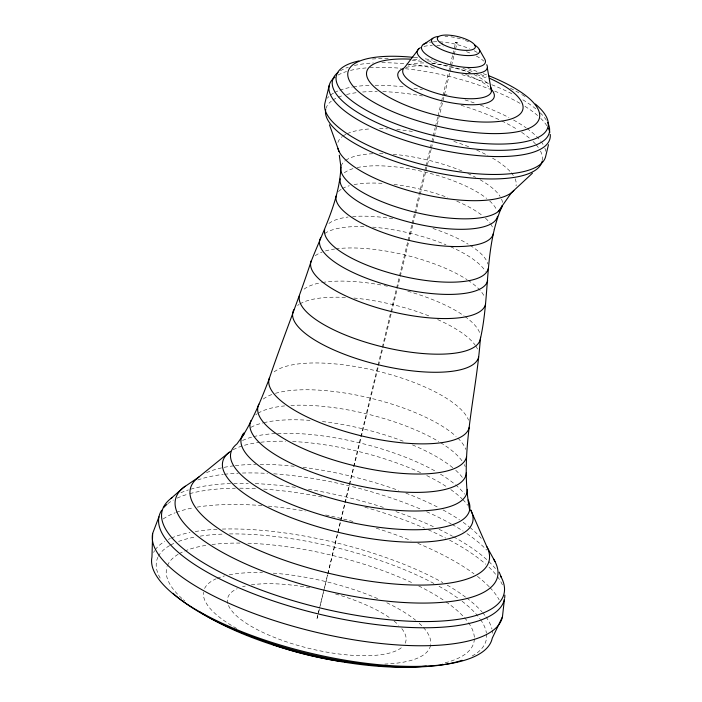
<?xml version="1.0" encoding="UTF-8"?>
<svg xmlns="http://www.w3.org/2000/svg" width="702" height="702" viewBox="0 0 702 702"><rect width="100%" height="100%" fill="white"/><g stroke="black" fill="none" stroke-linecap="round" stroke-linejoin="round"><path stroke-width="0.53" stroke-dasharray="3.51 2.63" d="M327.527 574.982L319.585 607.993L327.632 575.008M327.781 573.92L340.338 521.744M340.602 520.673L349.052 485.538M349.315 484.468L377.755 366.268M378.009 365.207L390.566 313.022M390.83 311.96L399.28 276.816M399.535 275.754L407.739 241.681M407.994 240.61L411.837 224.64M412.092 223.578L414.399 213.996M414.654 212.925L424.649 171.402M424.912 170.332L425.675 167.137M425.93 166.076L430.036 149.035M430.291 147.973L431.572 142.646M431.827 141.585L432.853 137.32M433.108 136.258L435.161 127.738M435.415 126.676L437.723 117.085M437.978 116.023L441.312 102.185M441.567 101.114L442.593 96.858M442.848 95.788L448.481 72.367M448.745 71.297L450.026 65.979M450.28 64.909L452.588 55.326M452.843 54.265L455.405 43.612M327.895 573.946L344.98 503.703M345.235 502.641L349.377 485.617M349.64 484.547L378.369 366.418M378.624 365.347L391.312 313.206M391.567 312.136L412.794 224.868M413.048 223.806L415.382 214.224M415.637 213.162L420.042 195.068M420.296 194.006L425.737 171.657M425.991 170.595L431.168 149.307M431.432 148.245L449.806 72.683M450.061 71.613L453.948 55.651M454.203 54.589L455.238 50.333M455.501 49.263L456.791 43.945M167.901 503.615A177.588 57.52 13.6 0 1 173.394 500.017M177.106 498.139A177.588 57.52 13.6 0 1 187.996 494.147M189.812 493.629A177.588 57.52 13.6 0 1 235.345 488.223M239.715 488.197A177.588 57.52 13.6 0 1 255.528 488.601M263.724 489.083A177.588 57.52 13.6 0 1 322.999 497.183M364.856 507.204A177.588 57.52 13.6 0 1 424.508 528.141M428.264 529.791A177.588 57.52 13.6 0 1 445.709 538.109M449.578 540.136A177.588 57.52 13.6 0 1 485.793 564.241M489.022 567.198A177.588 57.52 13.6 0 1 496.805 575.754M497.446 576.596A177.588 57.52 13.6 0 1 502.65 585.424M180.897 492.734A175.904 56.976 13.6 0 1 188.373 489.917M190.698 489.215A175.904 56.976 13.6 0 1 232.678 483.45M233.757 483.424A175.904 56.976 13.6 0 1 248.297 483.397M255.256 483.617A175.904 56.976 13.6 0 1 295.551 487.346M308.406 489.303A175.904 56.976 13.6 0 1 385.573 508.116M395.919 511.6A175.904 56.976 13.6 0 1 434.942 527.369M439.022 529.308A175.904 56.976 13.6 0 1 452.597 536.275M453.518 536.784A175.904 56.976 13.6 0 1 487.048 559.88M488.864 561.574A175.904 56.976 13.6 0 1 496.577 570.042M242.515 440.523A122.78 39.768 13.6 0 1 252.606 436.89M253.519 436.653A122.78 39.768 13.6 0 1 276.518 433.511M277.544 433.459A122.78 39.768 13.6 0 1 436.188 471.639M440.408 474.113A122.78 39.768 13.6 0 1 454.808 484.204M455.563 484.828A122.78 39.768 13.6 0 1 464.619 494.155M233.125 449.754A128.563 41.646 13.6 0 1 259.635 442.374M260.758 442.242A128.563 41.646 13.6 0 1 285.661 441.251M292.594 441.497A128.563 41.646 13.6 0 1 421.744 473.174M426.746 475.57A128.563 41.646 13.6 0 1 447.113 487.083M450.807 489.601A128.563 41.646 13.6 0 1 462.021 498.78M462.846 499.596A128.563 41.646 13.6 0 1 467.778 505.273M250.895 427.342A116.102 37.61 13.6 0 1 262.82 422.937M263.75 422.709A116.102 37.61 13.6 0 1 311.556 420.489M322.367 421.542A116.102 37.61 13.6 0 1 403.396 441.286M412.451 444.901A116.102 37.61 13.6 0 1 452.869 467.813M455.747 470.305A116.102 37.61 13.6 0 1 462.662 477.843M255.747 414.821A110.986 35.951 13.6 0 1 257.23 413.75M258.038 413.241A110.986 35.951 13.6 0 1 284.661 405.914M290.926 405.431A110.986 35.951 13.6 0 1 438.811 441.602M440.663 442.725A110.986 35.951 13.6 0 1 462.442 461.477M464.294 464.548A110.986 35.951 13.6 0 1 465.233 466.646M263.285 399.061A107.248 34.74 13.6 0 1 273.157 394.05M275.421 393.339A107.248 34.74 13.6 0 1 456.098 436.425M457.862 438.092A107.248 34.74 13.6 0 1 465.795 449.359M206.546 472.674A153.659 49.772 13.6 0 1 223.139 467.558M224.175 467.348A153.659 49.772 13.6 0 1 234.126 465.768M235.293 465.628A153.659 49.772 13.6 0 1 255.756 464.355M260.161 464.329A153.659 49.772 13.6 0 1 294.173 466.268M303.071 467.313A153.659 49.772 13.6 0 1 398.701 490.461M405.861 493.12A153.659 49.772 13.6 0 1 439.303 507.985M443.041 509.959A153.659 49.772 13.6 0 1 459.529 519.822M463.206 522.358A153.659 49.772 13.6 0 1 469.12 526.807M469.901 527.439A153.659 49.772 13.6 0 1 482.063 539.39M341.172 166.014A82.985 26.878 13.6 0 1 345.094 160.819M345.796 160.293A82.985 26.878 13.6 0 1 373.28 153.712M379.501 153.615A82.985 26.878 13.6 0 1 386.039 153.799M393.19 154.291A82.985 26.878 13.6 0 1 462.056 171.034M467.786 173.508A82.985 26.878 13.6 0 1 475.614 177.299M480.098 179.747A82.985 26.878 13.6 0 1 500.114 196.402M501.553 199.122A82.985 26.878 13.6 0 1 502.465 202.404M344.349 172.806A80.827 26.176 13.6 0 1 353.492 168.498M357.23 167.567A80.827 26.176 13.6 0 1 486.653 198.42M489.663 200.965A80.827 26.176 13.6 0 1 496.217 209.02M338.478 191.611A80.827 26.176 13.6 0 1 341.602 189.057M342.4 188.584A80.827 26.176 13.6 0 1 349.315 185.749M354.062 184.608A80.827 26.176 13.6 0 1 382.116 183.345M393.998 184.433A80.827 26.176 13.6 0 1 447.683 197.508M456.765 201.141A80.827 26.176 13.6 0 1 482.476 215.681M485.486 218.217A80.827 26.176 13.6 0 1 490.04 223.122M490.628 223.929A80.827 26.176 13.6 0 1 493.26 229.519M337.916 142.453A91.69 29.703 13.6 0 1 342.278 136.583M342.988 136.065A91.69 29.703 13.6 0 1 346.314 134.108M347.262 133.661A91.69 29.703 13.6 0 1 371.068 128.843M379.58 128.624A91.69 29.703 13.6 0 1 387.53 128.835M396.753 129.493A91.69 29.703 13.6 0 1 414.864 131.888M453.808 141.409A91.69 29.703 13.6 0 1 470.077 147.288M476.711 150.105A91.69 29.703 13.6 0 1 487.908 155.546M492.497 158.108A91.69 29.703 13.6 0 1 510.503 171.911M511.231 172.753A91.69 29.703 13.6 0 1 513.662 176.07M515.084 178.756A91.69 29.703 13.6 0 1 516.04 185.925M328.913 223.464A84.012 27.211 13.6 0 1 348.113 217.032M352.562 216.558A84.012 27.211 13.6 0 1 392.725 218.717M432.941 228.483A84.012 27.211 13.6 0 1 468.129 244.12M470.086 245.331A84.012 27.211 13.6 0 1 487.934 264.066M324.754 233.503A86.355 27.975 13.6 0 1 366.637 226.746M372.657 227.132A86.355 27.975 13.6 0 1 445.981 244.779M450.631 246.771A86.355 27.975 13.6 0 1 485.433 271.226M315.277 255.747A89.856 29.107 13.6 0 1 322.157 252.053M325.447 250.956A89.856 29.107 13.6 0 1 334.67 249.026M335.819 248.868A89.856 29.107 13.6 0 1 467.084 279.668M468.023 280.282A89.856 29.107 13.6 0 1 484.126 296.016M274.14 371.893A102.948 33.345 13.6 0 1 378.817 371.455A102.948 33.345 13.6 0 1 468.541 420.182M304.063 289.171A93.006 30.125 13.6 0 1 321.305 282.66M322.358 282.485A93.006 30.125 13.6 0 1 383.073 285.372M384.152 285.582A93.006 30.125 13.6 0 1 387.399 286.232M407.765 291.207A93.006 30.125 13.6 0 1 464.022 315.839M464.926 316.479A93.006 30.125 13.6 0 1 480.098 334.117M297.587 305.484A95.542 30.949 13.6 0 1 299.113 304.405M299.947 303.887A95.542 30.949 13.6 0 1 346.718 297.516M353.896 298.052A95.542 30.949 13.6 0 1 431.063 316.777M437.662 319.568A95.542 30.949 13.6 0 1 475.21 345.2M475.754 345.989A95.542 30.949 13.6 0 1 478.088 350.544M197.771 479.992A165.628 53.65 13.6 0 1 223.262 474.403M224.429 474.271A165.628 53.65 13.6 0 1 238.276 473.192M242.409 473.034A165.628 53.65 13.6 0 1 267.532 473.402M273.771 473.797A165.628 53.65 13.6 0 1 421.832 509.634M426.597 511.714A165.628 53.65 13.6 0 1 451.272 523.973M452.167 524.482A165.628 53.65 13.6 0 1 463.188 531.124M466.988 533.643A165.628 53.65 13.6 0 1 486.653 550.043M474.341 638.96A158.029 51.185 13.6 0 1 442.541 663.425M184.749 600.956A158.029 51.185 13.6 0 1 183.31 599.719M181.932 598.481A158.029 51.185 13.6 0 1 167.12 566.532M167.48 565.566A158.029 51.185 13.6 0 1 178.29 554.229M179.133 553.746A158.029 51.185 13.6 0 1 207.441 545.129M211.951 544.515A158.029 51.185 13.6 0 1 239.987 543.076M247.903 543.234A158.029 51.185 13.6 0 1 413.583 583.459M418.69 585.942A158.029 51.185 13.6 0 1 445.05 601.219M445.963 601.842A158.029 51.185 13.6 0 1 463.75 616.9M464.513 617.742A158.029 51.185 13.6 0 1 467.918 621.928M468.515 622.753A158.029 51.185 13.6 0 1 474.35 637.978M408.239 65.154A45.577 14.76 13.6 0 1 426.439 62.987M432.458 63.391A45.577 14.76 13.6 0 1 470.138 72.841M474.008 74.57A45.577 14.76 13.6 0 1 488.583 84.31M401.307 647.77A91.655 29.686 13.6 0 1 307.783 648.078A91.655 29.686 13.6 0 1 228.141 604.545M227.817 603.474A91.655 29.686 13.6 0 1 237.206 588.724M242.594 586.767A91.655 29.686 13.6 0 1 245.288 586.047M251.316 584.889A91.655 29.686 13.6 0 1 311.153 588.109M335.477 593.962A91.655 29.686 13.6 0 1 390.76 618.559M394.085 621.086A91.655 29.686 13.6 0 1 398.78 625.271M401.79 628.641A91.655 29.686 13.6 0 1 404.896 643.708M430.545 645.419A116.646 37.785 13.6 0 1 384.81 664.066M236.679 628.457A116.646 37.785 13.6 0 1 203.475 592.277M204.589 588.495A116.646 37.785 13.6 0 1 216.198 578.764M217.208 578.343A116.646 37.785 13.6 0 1 224.473 575.938M229.238 574.85A116.646 37.785 13.6 0 1 262.495 572.613M273.289 573.174A116.646 37.785 13.6 0 1 379.571 599.429M386.784 602.737A116.646 37.785 13.6 0 1 415.549 620.156M419.217 623.288A116.646 37.785 13.6 0 1 422.657 626.667M423.438 627.518A116.646 37.785 13.6 0 1 430.712 644.445M486.521 633.967A169.463 54.888 13.6 0 1 471.279 656.44M160.17 578.053A169.463 54.888 13.6 0 1 157.88 557.291M158.345 556.344A169.463 54.888 13.6 0 1 169.77 545.507M170.647 545.015A169.463 54.888 13.6 0 1 174.412 543.155M178.58 541.453A169.463 54.888 13.6 0 1 195.902 536.863M200.184 536.144A169.463 54.888 13.6 0 1 224.043 534.047M229.44 533.924A169.463 54.888 13.6 0 1 434.459 583.757M439.031 586.258A169.463 54.888 13.6 0 1 458.582 598.622M462.065 601.219A169.463 54.888 13.6 0 1 479.957 618.769M480.554 619.612A169.463 54.888 13.6 0 1 486.389 632.95M153.615 552.43A174.921 56.66 13.6 0 1 154.642 550.64M155.23 549.771A174.921 56.66 13.6 0 1 164.698 541.426M168.366 539.434A174.921 56.66 13.6 0 1 170.358 538.487M171.402 538.039A174.921 56.66 13.6 0 1 190.031 532.485M195.244 531.528A174.921 56.66 13.6 0 1 218.076 529.229M222.306 529.071A174.921 56.66 13.6 0 1 442.804 582.599M447.218 585.117A174.921 56.66 13.6 0 1 465.891 597.376M466.742 598.016A174.921 56.66 13.6 0 1 481.941 611.819M482.669 612.662A174.921 56.66 13.6 0 1 485.345 616.005M485.951 616.83A174.921 56.66 13.6 0 1 491.953 629.053M492.19 630.124A174.921 56.66 13.6 0 1 492.602 633.265M325.947 108.512A111.293 36.048 13.6 0 1 331.318 101.158M332.809 100.088A111.293 36.048 13.6 0 1 337.276 97.639M338.294 97.201A111.293 36.048 13.6 0 1 342.725 95.586M346.621 94.498A111.293 36.048 13.6 0 1 356.914 92.611M362.644 92.015A111.293 36.048 13.6 0 1 377.211 91.497M382.818 91.611A111.293 36.048 13.6 0 1 422.42 95.972M461.091 105.265A111.293 36.048 13.6 0 1 500.737 120.454M501.754 120.946A111.293 36.048 13.6 0 1 517.769 129.773M521.63 132.301A111.293 36.048 13.6 0 1 530.001 138.68M533.116 141.541A111.293 36.048 13.6 0 1 535.442 143.963M536.144 144.77A111.293 36.048 13.6 0 1 538.601 147.946M540.452 151.027A111.293 36.048 13.6 0 1 542.383 160.117M327.378 98.21A113.54 36.776 13.6 0 1 328.826 96.604M330.545 95.103A113.54 36.776 13.6 0 1 333.757 92.971M334.678 92.471A113.54 36.776 13.6 0 1 338.741 90.628M339.856 90.207A113.54 36.776 13.6 0 1 352.237 87.048M353.317 86.864A113.54 36.776 13.6 0 1 370.744 85.319M375.122 85.249A113.54 36.776 13.6 0 1 404.238 86.969M413.961 88.259A113.54 36.776 13.6 0 1 422.42 89.628M443.866 94.103A113.54 36.776 13.6 0 1 447.051 94.884M465.014 99.921A113.54 36.776 13.6 0 1 476.325 103.668M480.44 105.142A113.54 36.776 13.6 0 1 508.95 117.567M513.548 120.033A113.54 36.776 13.6 0 1 526.175 127.904M527.044 128.519A113.54 36.776 13.6 0 1 540.83 141.225M541.435 142.032A113.54 36.776 13.6 0 1 543.032 144.419M544.857 148.122A113.54 36.776 13.6 0 1 545.752 151.272M340.382 70.805A111.495 36.118 13.6 0 1 348.341 67.181M354.352 65.488A111.495 36.118 13.6 0 1 373.411 62.961M381.853 62.715A111.495 36.118 13.6 0 1 405.703 63.9M406.791 64.005A111.495 36.118 13.6 0 1 436.741 68.612M461.89 74.684A111.495 36.118 13.6 0 1 490.786 84.337M491.795 84.74A111.495 36.118 13.6 0 1 513.776 94.709M522.832 99.798A111.495 36.118 13.6 0 1 536.372 109.345M540.242 112.846A111.495 36.118 13.6 0 1 546.735 120.823M338.092 75.07A113.54 36.776 13.6 0 1 346.516 71.516M350.491 70.402A113.54 36.776 13.6 0 1 366.839 67.875M369.84 67.655A113.54 36.776 13.6 0 1 401.132 68.305M405.361 68.717A113.54 36.776 13.6 0 1 489.821 89.154M494.743 91.12A113.54 36.776 13.6 0 1 521.358 104.124M524.973 106.327A113.54 36.776 13.6 0 1 537.644 115.54M540.751 118.401A113.54 36.776 13.6 0 1 546.867 125.728M163.162 518.989A179.809 58.24 13.6 0 1 175.175 512.785M176.272 512.372A179.809 58.24 13.6 0 1 192.839 507.888M197.157 507.116A179.809 58.24 13.6 0 1 261.916 505.589M268.375 506.142A179.809 58.24 13.6 0 1 305.344 511.074M325.658 514.97A179.809 58.24 13.6 0 1 355.344 522.104M376.246 528.202A179.809 58.24 13.6 0 1 410.995 540.531M417.813 543.322A179.809 58.24 13.6 0 1 474.008 573.797M477.404 576.36A179.809 58.24 13.6 0 1 489.268 586.854M490.066 587.688A179.809 58.24 13.6 0 1 499.166 599.859M424.008 46.402A36.021 11.671 13.6 0 1 432.292 45.446M436.828 45.516A36.021 11.671 13.6 0 1 443.287 46.078M466.497 51.702A36.021 11.671 13.6 0 1 471.858 53.87M476.351 56.055A36.021 11.671 13.6 0 1 483.81 61.109M429.475 42.269A32.819 10.627 13.6 0 1 432.441 41.901M433.345 41.839A32.819 10.627 13.6 0 1 469.55 48.675M474.175 50.79A32.819 10.627 13.6 0 1 477.579 52.668M405.967 67.497A49.535 16.041 13.6 0 1 431.203 66.444M465.61 74.465A49.535 16.041 13.6 0 1 488.706 86.767M372.411 59.029A108.871 35.267 13.6 0 1 388.829 58.556M412.056 60.135A108.871 35.267 13.6 0 1 421.744 61.416M431.239 62.969A108.871 35.267 13.6 0 1 471.498 72.85M476.561 74.482A108.871 35.267 13.6 0 1 487.864 78.492M510.451 88.303A108.871 35.267 13.6 0 1 521.34 94.243M522.165 94.744A108.871 35.267 13.6 0 1 526.07 97.201M444.989 36.223A24.719 8.003 13.6 0 1 447.902 36.443M450.956 36.82A24.719 8.003 13.6 0 1 463.399 39.786M465.347 40.47A24.719 8.003 13.6 0 1 469.033 41.953M414.198 57.459A98.447 31.888 13.6 0 1 419.699 58.09M425.245 58.854A98.447 31.888 13.6 0 1 432.458 60.021M467.822 68.454A98.447 31.888 13.6 0 1 479.071 72.13M483.292 73.649A98.447 31.888 13.6 0 1 487.425 75.219M413.425 59.328A80.3 26.009 13.6 0 1 419.822 59.863M427.509 60.776A80.3 26.009 13.6 0 1 438.25 62.522M462.916 68.463A80.3 26.009 13.6 0 1 473.332 71.823M480.624 74.509A80.3 26.009 13.6 0 1 486.565 76.948M317.787 615.452L316.769 619.708L317.804 615.452M319.331 609.064L318.05 614.382L319.357 609.064"/><path stroke-width="1.05" d="M339.294 155.186L340.918 166.979A82.985 26.878 13.6 0 0 416.137 212.548A82.985 26.878 13.6 0 0 502.36 205.475C483.792 247.429 490.338 295.182 480.308 339.215C476.368 395.937 459.003 453.027 469.629 509.994M158.959 516.795L152.659 533.406L151.957 557.098A174.921 56.66 13.6 0 0 310.495 653.158A174.921 56.66 13.6 0 0 492.234 638.241L502.448 616.812L504.44 599.175A177.588 57.52 13.6 0 1 309.406 611.696A177.588 57.52 13.6 0 1 161.688 510.231M241.172 438.469C252.966 420.094 261.109 399.807 268.954 379.528C282.151 340.207 297.859 301.825 310.758 262.416C322.797 231.449 339.443 200.754 340.918 166.979M329.168 85.626L324.833 103.527A113.54 36.776 13.6 0 0 427.746 165.874A113.54 36.776 13.6 0 0 545.708 156.195L548.49 144.691M498.183 211.627L511.425 192.725L532.432 173.201M244.498 433.371L236.943 443.927A122.78 39.768 13.6 0 0 340.645 520.121A122.78 39.768 13.6 0 0 468.173 499.999M419.05 48.561L405.089 66.892A45.577 14.76 13.6 0 0 444.112 95.296A45.577 14.76 13.6 0 0 490.733 87.311M170.797 498.596L183.766 487.302L198.017 477.667L229.15 452.36M423.201 44.595L432.792 38.312M479.238 49.386L484.863 59.301A32.819 10.627 13.6 0 1 447.148 63.97A32.819 10.627 13.6 0 1 426.913 42.848M230.625 451.289A128.563 41.646 13.6 0 0 337.039 531.976A128.563 41.646 13.6 0 0 470.726 509.968L486.758 546.516L494.989 561.512M499.21 572.112L501.325 577.413M329.44 124.798L339.136 151.641M487.311 67.936L491.461 91.418M163.645 507.625A177.588 57.52 13.6 0 1 166.953 504.378M504.835 595.156A177.588 57.52 13.6 0 1 504.615 598.192M500.456 575.807A175.904 56.976 13.6 0 1 321.376 608.239A175.904 56.976 13.6 0 1 172.218 497.534M467.286 489.364A116.102 37.61 13.6 0 1 341.953 501.131A116.102 37.61 13.6 0 1 243.769 433.029M466.303 472.674A110.986 35.951 13.6 0 1 349.342 483.66A110.986 35.951 13.6 0 1 251.07 420.384M466.523 456.765A107.248 34.74 13.6 0 1 350.561 464.794A107.248 34.74 13.6 0 1 258.906 404.15M486.758 546.516A153.659 49.772 13.6 0 1 327.404 572.929A153.659 49.772 13.6 0 1 199.473 476.597M497.516 216.295A80.827 26.176 13.6 0 1 413.539 223.192A80.827 26.176 13.6 0 1 340.277 178.808M493.339 233.547A80.827 26.176 13.6 0 1 409.363 240.444A80.827 26.176 13.6 0 1 336.109 196.06M488.127 268.673A84.012 27.211 13.6 0 1 400.833 275.833A84.012 27.211 13.6 0 1 324.684 229.694M513.855 190.382A91.69 29.703 13.6 0 1 420.77 193.743A91.69 29.703 13.6 0 1 337.873 148.42M487.671 280.51A86.355 27.975 13.6 0 1 393.84 286.864A86.355 27.975 13.6 0 1 320.638 237.873M485.565 304.098A89.856 29.107 13.6 0 1 389.356 311.065A89.856 29.107 13.6 0 1 311.337 260.609M469.234 427.29A102.948 33.345 13.6 0 1 359.371 435.363A102.948 33.345 13.6 0 1 269.524 377.676M480.519 337.25A93.006 30.125 13.6 0 1 386.627 347.832A93.006 30.125 13.6 0 1 299.385 296.068M478.641 356.897A95.542 30.949 13.6 0 1 374.824 363.917A95.542 30.949 13.6 0 1 293.84 309.714M493.655 559.125A165.628 53.65 13.6 0 1 326.491 590.759A165.628 53.65 13.6 0 1 185.249 486.205M486.732 64.698A36.021 11.671 13.6 0 1 448.06 70.56A36.021 11.671 13.6 0 1 420.419 47.692M491.102 89.066A49.535 16.041 13.6 0 1 443.822 101.263A49.535 16.041 13.6 0 1 402.799 68.673M474.745 45.016A24.719 8.003 13.6 0 1 471.033 55.502A24.719 8.003 13.6 0 1 437.785 47.578A24.719 8.003 13.6 0 1 438.601 36.399M489.505 78.247A80.3 26.009 13.6 0 1 500.614 121.244A80.3 26.009 13.6 0 1 381.283 92.453A80.3 26.009 13.6 0 1 410.345 59.152M462.03 660.31A169.463 54.888 13.6 0 1 313.39 655.001A169.463 54.888 13.6 0 1 173.052 593.322M550.228 134.389A113.54 36.776 13.6 0 1 423.42 145.797A113.54 36.776 13.6 0 1 334.88 77.202M548.227 128.08A113.54 36.776 13.6 0 1 549.859 132.327M547.586 122.35A111.495 36.118 13.6 0 1 433.52 141.892A111.495 36.118 13.6 0 1 338.074 72.394M542.225 161.039A111.293 36.048 13.6 0 1 426.597 170.533A111.293 36.048 13.6 0 1 325.719 109.415M488.443 75.614A98.447 31.888 13.6 0 1 514.698 132.23A98.447 31.888 13.6 0 1 363.355 95.516A98.447 31.888 13.6 0 1 413.109 57.345M535.389 104.063A108.871 35.267 13.6 0 1 505.001 143.98A108.871 35.267 13.6 0 1 365.821 109.995A108.871 35.267 13.6 0 1 358.88 60.96M502.448 616.812A179.809 58.24 13.6 0 1 315.628 632.142A179.809 58.24 13.6 0 1 152.659 533.406M426.307 666.075A158.029 51.185 13.6 0 1 199.263 611.609M346.762 662.161A116.646 37.785 13.6 0 1 344.542 661.881M342.322 661.582A116.646 37.785 13.6 0 1 271.744 644.138M455.695 42.497L457.055 42.883L455.695 42.497M442.041 43.893A19.489 6.309 13.6 0 0 474.333 48.684A19.489 6.309 13.6 0 0 452.702 35.574A19.489 6.309 13.6 0 0 442.041 43.893"/></g></svg>
